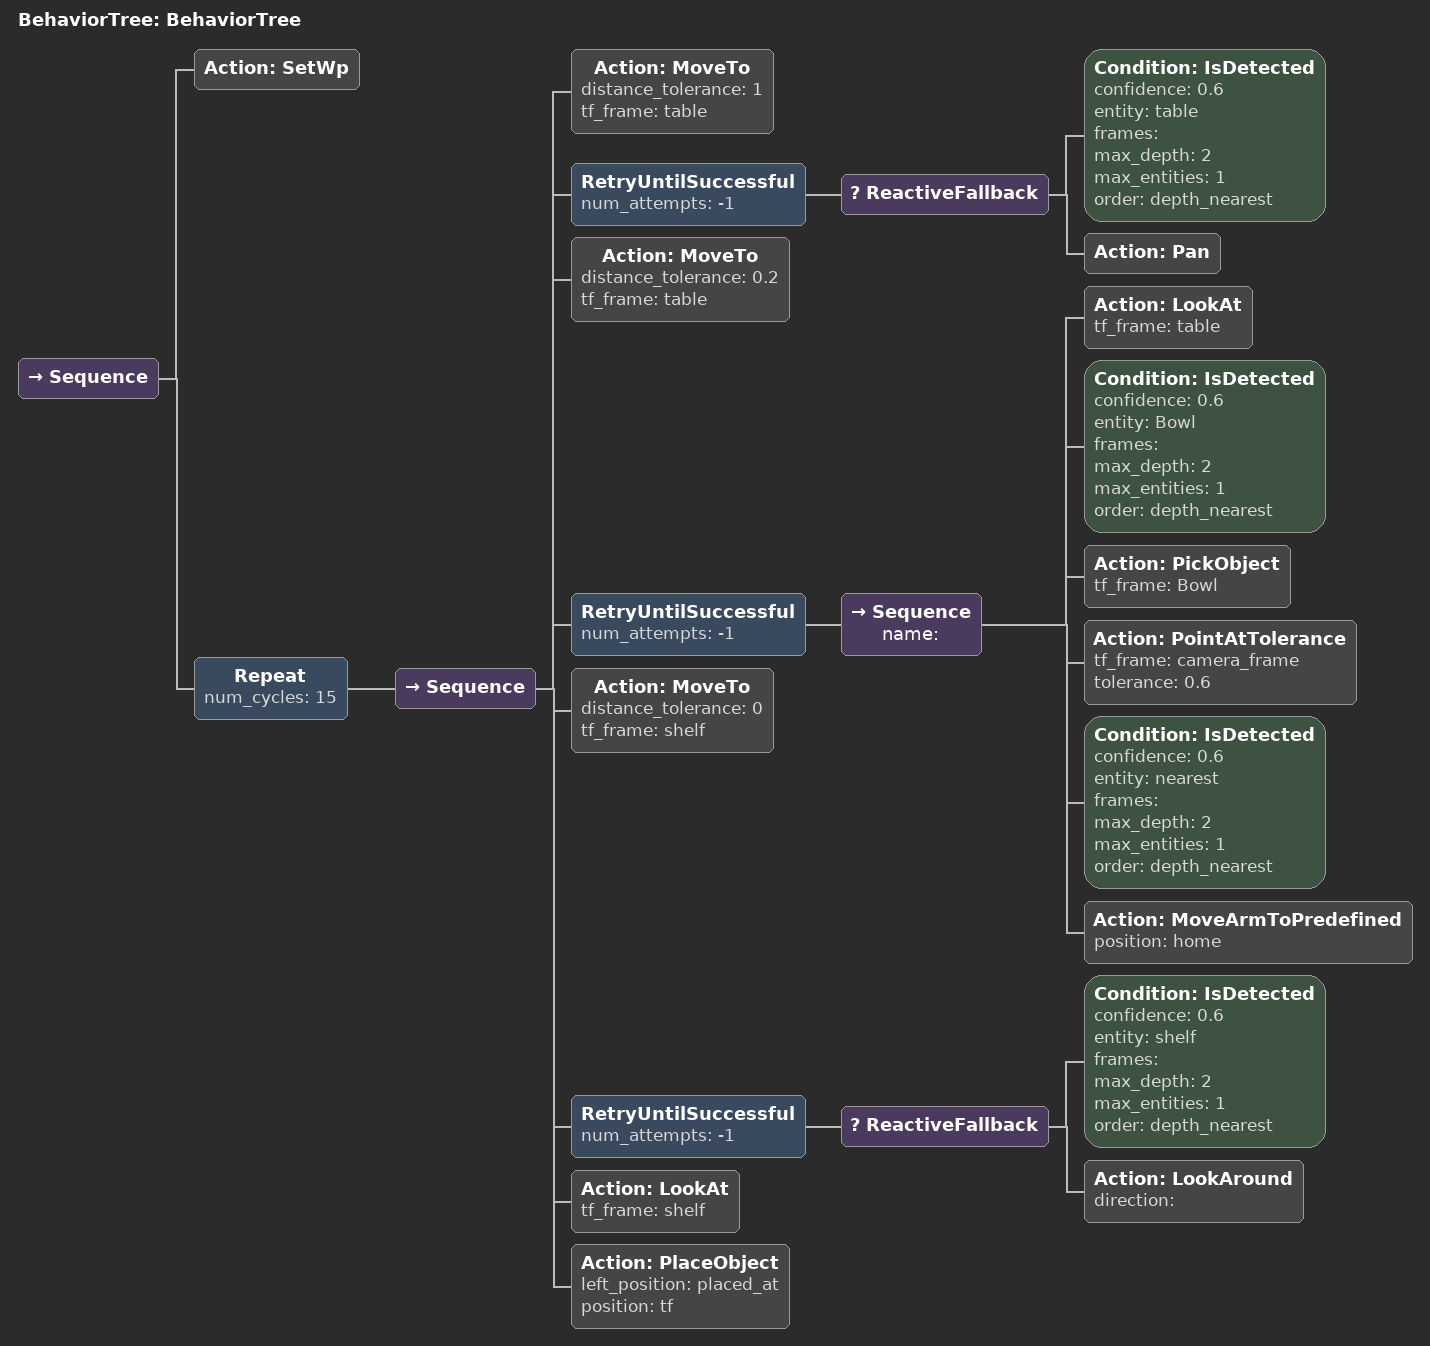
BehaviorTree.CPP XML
<?xml version="1.0"?>
<root main_tree_to_execute="BehaviorTree">
    <BehaviorTree ID="BehaviorTree">
        <Sequence>
            <Action ID="SetWp"/>
            <Repeat num_cycles="15">
                <Sequence>
                    <Action ID="MoveTo" distance_tolerance="1" tf_frame="table"/>
                    <RetryUntilSuccessful num_attempts="-1">
                        <ReactiveFallback>
                            <Condition ID="IsDetected" confidence="0.6" entity="table" frames="" max_depth="2" max_entities="1" order="depth_nearest"/>
                            <Action ID="Pan"/>
                        </ReactiveFallback>
                    </RetryUntilSuccessful>
                    <Action ID="MoveTo" distance_tolerance="0.2" tf_frame="table"/>
                    <RetryUntilSuccessful num_attempts="-1">
                        <Sequence name="">
                            <Action ID="LookAt" tf_frame="table"/>
                            <Condition ID="IsDetected" confidence="0.6" entity="Bowl" frames="" max_depth="2" max_entities="1" order="depth_nearest"/>
                            <Action ID="PickObject" tf_frame="Bowl"/>
                            <Action ID="PointAtTolerance" tf_frame="camera_frame" tolerance="0.6"/>
                            <Condition ID="IsDetected" confidence="0.6" entity="nearest" frames="" max_depth="2" max_entities="1" order="depth_nearest"/>
                            <Action ID="MoveArmToPredefined" position="home"/>
                        </Sequence>
                    </RetryUntilSuccessful>
                    <Action ID="MoveTo" distance_tolerance="0" tf_frame="shelf"/>
                    <RetryUntilSuccessful num_attempts="-1">
                        <ReactiveFallback>
                            <Condition ID="IsDetected" confidence="0.6" entity="shelf" frames="" max_depth="2" max_entities="1" order="depth_nearest"/>
                            <Action ID="LookAround" direction=""/>
                        </ReactiveFallback>
                    </RetryUntilSuccessful>
                    <Action ID="LookAt" tf_frame="shelf"/>
                    <Action ID="PlaceObject" left_position="placed_at" position="tf"/>
                </Sequence>
            </Repeat>
        </Sequence>
    </BehaviorTree>
</root>
